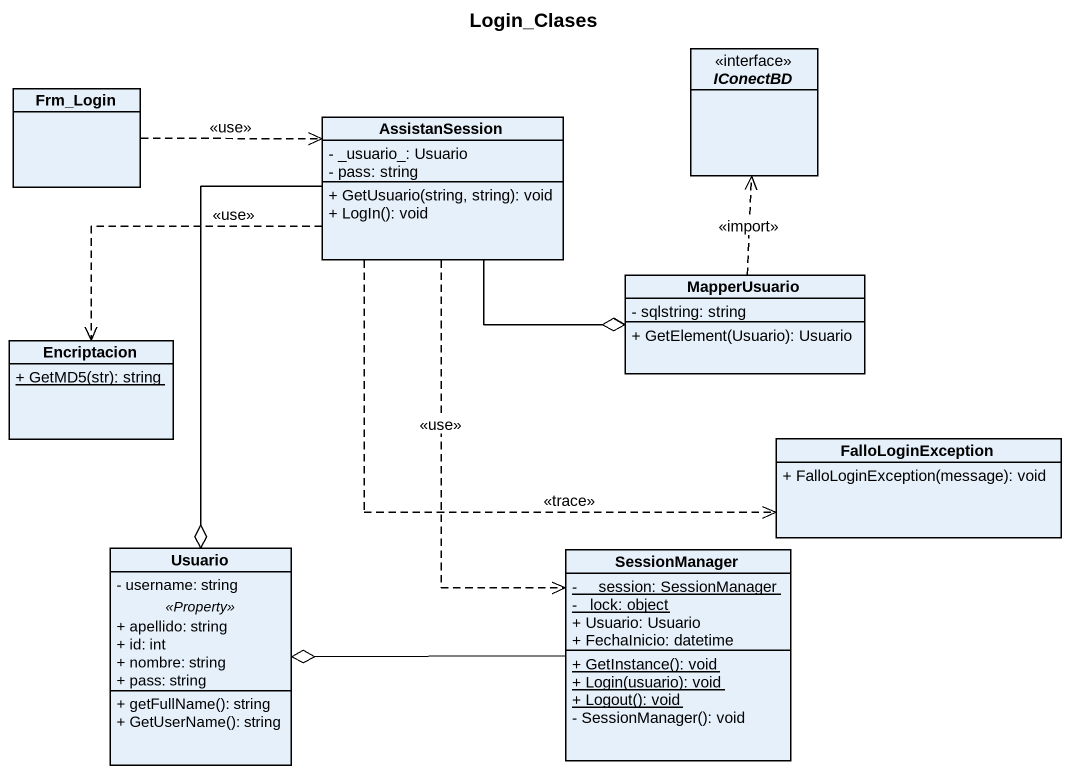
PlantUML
@startuml
title Login_Clases
hide circle
hide empty members
skinparam classAttributeIconSize 0
interface IConectBD <<interface>>
class Frm_Login
class AssistanSession {
  - _usuario_: Usuario
  - pass: string
  + GetUsuario(string, string): void
  + LogIn(): void
}
class MapperUsuario {
  - sqlstring: string
  + GetElement(Usuario): Usuario
}
class Encriptacion {
  {static} + GetMD5(str): string
}
class FalloLoginException {
  + FalloLoginException(message): void
}
class Usuario {
  - username: string
  .. <<Property>> ..
  + apellido: string
  + id: int
  + nombre: string
  + pass: string
  --
  + getFullName(): string
  + GetUserName(): string
}
class SessionManager {
  {static} - __session: SessionManager
  {static} - _lock: object
  + Usuario: Usuario
  + FechaInicio: datetime
  {static} + GetInstance(): void
  {static} + Login(usuario): void
  {static} + Logout(): void
  - SessionManager(): void
}
Frm_Login .right.> AssistanSession : <<use>>
AssistanSession -right-o MapperUsuario
AssistanSession .left.> Encriptacion : <<use>>
AssistanSession ..> FalloLoginException : <<trace>>
AssistanSession --o Usuario
AssistanSession ..> SessionManager : <<use>>
MapperUsuario .up.> IConectBD : <<import>>
SessionManager -left-o Usuario
@enduml
